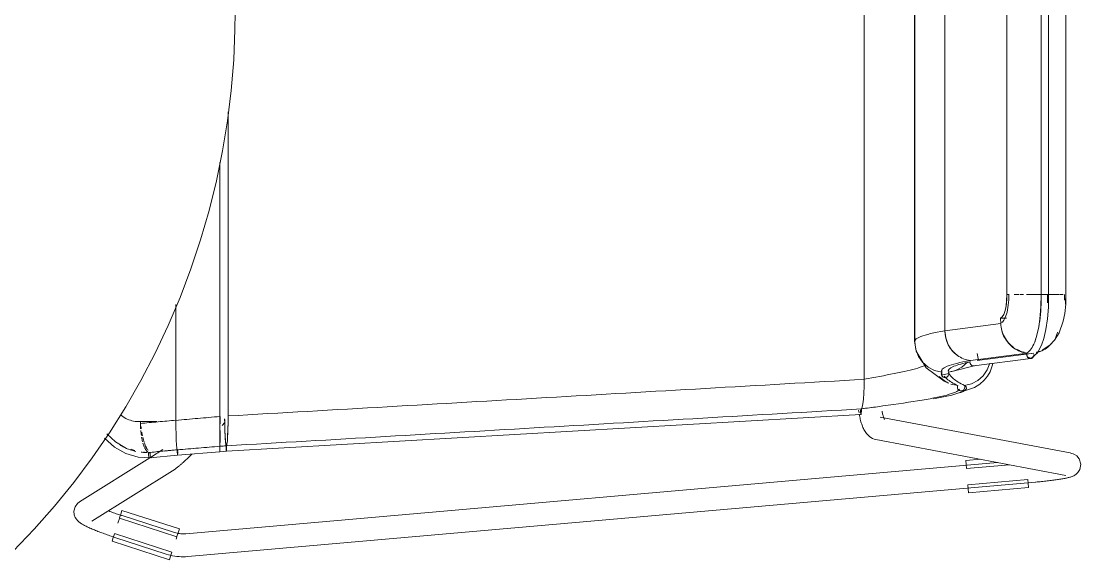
# Model space of a CAD drawing. Header units: millimetres. Extents: x 155927 to 317870, y -36033 to 97293.
# Drawn here: x 216810 to 217365, y 12020 to 12302 of the extents above; entities that cross this region are included whole.
import ezdxf

# ---------------------------------------------------------------- set-up
doc = ezdxf.new("R2010")
doc.units = ezdxf.units.MM
doc.header["$MEASUREMENT"] = 0
doc.layers.add('I-FURN', color=8, linetype='CONTINUOUS', lineweight=9)

msp = doc.modelspace()

# ---------------------------------------------------------------- linework, layer by layer
at = {"layer": 'I-FURN'}
for p, q in [((217251.34, 12114.3), (217251.34, 12497.7)), ((217251.34, 12497.7), (217251.34, 12114.3)), ((217277.69, 12477.85), (217277.69, 12173.05)), ((217277.84, 12133.6), (217277.84, 12478.39)), ((217277.84, 12478.39), (217277.84, 12133.6)), ((217293.44, 12139.64), (217293.44, 12472.35)), ((217293.44, 12472.35), (217293.44, 12139.64)), ((217325.91, 12453.42), (217325.91, 12158.57)), ((217325.97, 12158.57), (217325.97, 12453.42)), ((217343.81, 12453.42), (217343.81, 12158.57)), ((217347.77, 12158.57), (217347.77, 12453.42)), ((217356.81, 12158.57), (217356.81, 12453.42)), ((216922.21, 12297.36), (216922.3, 12306)), ((216921.55, 12281.37), (216922.21, 12297.36)), ((216920.24, 12265.43), (216921.55, 12281.37)), ((216918.3, 12249.55), (216920.24, 12265.43)), ((216918.61, 12095.04), (216918.61, 12254.14)), ((216918.61, 12254.14), (216918.61, 12095.04)), ((216915.73, 12233.76), (216918.3, 12249.55)), ((216912.52, 12218.08), (216915.73, 12233.76)), ((216914.29, 12094.78), (216914.29, 12227.78)), ((216914.29, 12227.78), (216914.29, 12094.78)), ((216908.7, 12202.55), (216912.52, 12218.08)), ((216904.25, 12187.18), (216908.7, 12202.55)), ((216899.19, 12172), (216904.25, 12187.18)), ((216893.53, 12157.04), (216899.19, 12172)), ((217277.69, 12173.05), (217277.69, 12134.14)), ((216887.28, 12142.31), (216893.53, 12157.04)), ((216891.32, 12153.32), (216891.32, 12092.84)), ((216891.32, 12092.84), (216891.32, 12153.32)), ((217325.8, 12155.53), (217325.48, 12152.68)), ((217325.91, 12158.57), (217325.8, 12155.53)), ((217332.28, 12158.57), (217329.82, 12158.57)), ((217334.65, 12158.57), (217332.8, 12158.57)), ((217339.83, 12158.57), (217336.27, 12158.57)), ((217340.03, 12158.57), (217343.84, 12158.57)), ((217343.84, 12158.57), (217340.03, 12158.57)), ((217343.73, 12152.34), (217343.81, 12158.57)), ((217347.77, 12158.57), (217343.82, 12158.57)), ((217343.82, 12158.57), (217343.92, 12158.57)), ((217343.92, 12158.57), (217344.14, 12158.57)), ((217344.14, 12158.57), (217344.47, 12158.57)), ((217344.47, 12158.57), (217344.89, 12158.57)), ((217344.89, 12158.57), (217345.37, 12158.57)), ((217345.37, 12158.57), (217345.87, 12158.57)), ((217345.87, 12158.57), (217346.36, 12158.57)), ((217346.36, 12158.57), (217346.81, 12158.57)), ((217346.81, 12158.57), (217347.2, 12158.57)), ((217347.2, 12158.57), (217347.51, 12158.57)), ((217347.51, 12158.57), (217347.7, 12158.57)), ((217347.53, 12158.57), (217350.55, 12158.57)), ((217350.54, 12158.57), (217347.53, 12158.57)), ((217347.77, 12158.57), (217347.68, 12152.03)), ((217347.7, 12158.57), (217347.77, 12158.57)), ((217353.29, 12158.57), (217350.71, 12158.57)), ((217355.32, 12158.57), (217353.57, 12158.57)), ((217356.7, 12153.54), (217356.19, 12148.72)), ((217356.79, 12158.57), (217356.51, 12158.57)), ((217356.64, 12158.57), (217356.81, 12158.57)), ((217356.81, 12158.57), (217356.7, 12153.54)), ((217324.3, 12148.21), (217323.51, 12146.85)), ((217324.97, 12150.19), (217324.3, 12148.21)), ((217325.48, 12152.68), (217324.97, 12150.19)), ((217343.2, 12145.78), (217343.73, 12152.34)), ((217347.68, 12152.03), (217347.19, 12145.91)), ((217356.19, 12148.72), (217355.4, 12144.68)), ((216880.44, 12127.85), (216887.28, 12142.31)), ((217322.72, 12143.5), (217293.44, 12139.64)), ((217323.51, 12146.85), (217322.65, 12146.22)), ((217322.65, 12146.22), (217325.66, 12146.22)), ((217322.65, 12146.22), (217322.72, 12143.5)), ((217342.61, 12141.77), (217343.2, 12145.78)), ((217347.19, 12145.91), (217346.35, 12140.29)), ((217355.4, 12144.68), (217353.27, 12138.63)), ((217293.44, 12139.64), (217293.92, 12135.87)), ((217340.54, 12133.9), (217341.64, 12137.34)), ((217341.64, 12137.34), (217342.61, 12141.77)), ((217346.35, 12140.29), (217345.25, 12135.6)), ((217353.27, 12138.63), (217350.88, 12134.75)), ((217277.69, 12134.14), (217278.49, 12129.1)), ((217278.32, 12129.81), (217277.84, 12133.6)), ((217277.84, 12133.6), (217278.32, 12129.81)), ((217293.92, 12135.87), (217295.23, 12132.32)), ((217295.23, 12132.32), (217297.31, 12129.21)), ((217344.08, 12132.14), (217341.9, 12128.02)), ((217345.25, 12135.6), (217344.08, 12132.14)), ((217348.59, 12132.28), (217344.69, 12129.6)), ((217350.88, 12134.75), (217348.59, 12132.28)), ((216873.03, 12113.67), (216880.44, 12127.85)), ((217279.69, 12126.25), (217278.32, 12129.81)), ((217278.32, 12129.81), (217279.68, 12126.24)), ((217278.49, 12129.1), (217279.86, 12125.93)), ((217278.56, 12128.95), (217283.67, 12120.3)), ((217279.68, 12126.24), (217281.85, 12123.11)), ((217281.86, 12123.11), (217279.69, 12126.25)), ((217297.31, 12129.21), (217300.05, 12126.72)), ((217336.52, 12127.94), (217306.82, 12124.09)), ((217310.37, 12124.11), (217340.06, 12127.96)), ((217311.15, 12124.24), (217310.46, 12127.73)), ((217338.87, 12127.8), (217334.09, 12127.19)), ((217341.9, 12128.02), (217339, 12125.47)), ((217344.69, 12129.6), (217344.49, 12129.5)), ((217281.85, 12123.11), (217284.72, 12120.6)), ((217284.73, 12120.6), (217281.86, 12123.11)), ((217283.67, 12120.3), (217293.21, 12113.32)), ((217284.72, 12120.6), (217288.12, 12118.84)), ((217288.12, 12118.85), (217284.73, 12120.6)), ((217308.8, 12121.28), (217297.19, 12118.31)), ((217299.05, 12118.84), (217302.45, 12120.6)), ((217302.45, 12120.6), (217305.32, 12123.11)), ((217306.66, 12123.62), (217306.63, 12123.12)), ((217306.63, 12123.12), (217306.7, 12122.63)), ((217306.7, 12122.63), (217306.9, 12122.18)), ((217306.9, 12122.18), (217307.2, 12121.8)), ((217307.2, 12121.8), (217307.58, 12121.5)), ((217307.58, 12121.5), (217308.02, 12121.32)), ((217308.02, 12121.32), (217308.49, 12121.25)), ((217308.49, 12121.25), (217308.96, 12121.31)), ((217308.72, 12121.26), (217338.5, 12125.12)), ((217308.96, 12121.31), (217309.4, 12121.5)), ((217315.66, 12119.2), (217317.06, 12122.72)), ((217317.06, 12122.72), (217317.07, 12122.75)), ((217317.1, 12118.13), (217318.4, 12121.73)), ((217318.4, 12121.73), (217318.53, 12122.75)), ((217288.12, 12118.84), (217291.83, 12117.95)), ((217293.29, 12113.38), (217290.45, 12115.77)), ((217290.45, 12115.77), (217293.29, 12113.37)), ((217291.67, 12117.48), (217291.63, 12116.98)), ((217291.63, 12116.98), (217291.72, 12116.49)), ((217291.64, 12116.99), (217291.67, 12117.48)), ((217291.72, 12116.5), (217291.64, 12116.99)), ((217291.67, 12117.48), (217291.84, 12117.95)), ((217291.83, 12117.95), (217291.67, 12117.48)), ((217291.92, 12116.05), (217291.72, 12116.5)), ((217291.72, 12116.49), (217291.92, 12116.04)), ((217291.73, 12116.44), (217295.62, 12117.27)), ((217291.82, 12119.02), (217291.87, 12116.14)), ((217292.23, 12115.66), (217291.92, 12116.05)), ((217291.92, 12116.04), (217292.23, 12115.66)), ((217292.64, 12115.37), (217292.23, 12115.66)), ((217292.23, 12115.66), (217292.64, 12115.36)), ((217293.1, 12115.18), (217292.64, 12115.37)), ((217292.64, 12115.36), (217293.1, 12115.18)), ((217293.59, 12115.11), (217293.1, 12115.18)), ((217293.1, 12115.18), (217293.59, 12115.11)), ((217294.08, 12115.18), (217293.59, 12115.11)), ((217293.59, 12115.11), (217294.08, 12115.18)), ((217294.54, 12115.37), (217294.08, 12115.18)), ((217294.08, 12115.18), (217294.54, 12115.36)), ((217294.94, 12115.66), (217294.54, 12115.37)), ((217294.54, 12115.36), (217294.94, 12115.66)), ((217295.25, 12116.05), (217294.94, 12115.66)), ((217294.94, 12115.66), (217295.26, 12116.04)), ((217295.46, 12116.5), (217295.25, 12116.05)), ((217295.26, 12116.04), (217295.46, 12116.49)), ((217297.19, 12118.31), (217295.32, 12117.98)), ((217295.34, 12117.95), (217299.05, 12118.84)), ((217295.63, 12117.99), (217295.34, 12117.95)), ((217295.34, 12117.95), (217295.5, 12117.48)), ((217295.5, 12117.48), (217295.34, 12117.95)), ((217295.54, 12116.99), (217295.46, 12116.5)), ((217295.46, 12116.49), (217295.54, 12116.98)), ((217295.5, 12117.48), (217295.54, 12116.99)), ((217295.54, 12116.98), (217295.5, 12117.48)), ((217310.66, 12113.64), (217313.49, 12116.12)), ((217313.49, 12116.12), (217315.66, 12119.2)), ((217313.98, 12113.69), (217315.76, 12115.85)), ((217315.76, 12115.85), (217317.1, 12118.13)), ((216865.06, 12099.8), (216873.03, 12113.67)), ((217251.13, 12106.99), (217251.28, 12110.53)), ((217251.28, 12110.46), (217251.13, 12106.99)), ((217251.28, 12110.53), (217251.34, 12114.3)), ((217251.34, 12114.22), (217251.28, 12110.53)), ((217293.21, 12113.32), (217294.96, 12112.43)), ((217294.96, 12112.43), (217293.29, 12113.38)), ((217293.29, 12113.37), (217295.58, 12112.13)), ((217300.22, 12110.94), (217296.61, 12111.73)), ((217296.61, 12111.73), (217300.22, 12110.94)), ((217297.2, 12105.89), (217308.91, 12109.88)), ((217300.04, 12109.97), (217300.07, 12110.47)), ((217300.07, 12110.47), (217300.04, 12109.97)), ((217300.13, 12109.48), (217300.04, 12109.97)), ((217300.04, 12109.97), (217300.13, 12109.48)), ((217300.07, 12110.47), (217300.22, 12110.94)), ((217300.22, 12110.94), (217300.07, 12110.47)), ((217300.34, 12109.03), (217300.13, 12109.48)), ((217300.13, 12109.48), (217300.34, 12109.03)), ((217300.66, 12108.65), (217300.34, 12109.03)), ((217300.34, 12109.03), (217300.66, 12108.65)), ((217303.65, 12109.08), (217303.34, 12108.69)), ((217303.34, 12108.69), (217303.65, 12109.07)), ((217303.84, 12109.53), (217303.65, 12109.08)), ((217303.65, 12109.07), (217303.84, 12109.53)), ((217303.71, 12110.99), (217307.34, 12111.9)), ((217303.71, 12110.99), (217303.87, 12110.52)), ((217303.88, 12110.52), (217303.71, 12110.99)), ((217303.92, 12110.03), (217303.84, 12109.53)), ((217303.84, 12109.53), (217303.92, 12110.02)), ((217303.87, 12110.52), (217303.92, 12110.03)), ((217303.92, 12110.02), (217303.88, 12110.52)), ((217307.34, 12111.9), (217310.66, 12113.64)), ((217308.91, 12109.88), (217311.74, 12111.69)), ((217311.74, 12111.69), (217313.98, 12113.69)), ((217250.58, 12101.4), (217250.89, 12103.89)), ((217250.89, 12103.86), (217250.58, 12101.39)), ((217250.89, 12103.89), (217251.13, 12106.99)), ((217251.13, 12106.94), (217250.89, 12103.89)), ((217287.54, 12103.99), (217297.2, 12105.89)), ((217301.06, 12108.36), (217300.66, 12108.65)), ((217300.66, 12108.65), (217301.06, 12108.36)), ((217301.52, 12108.18), (217301.06, 12108.36)), ((217301.06, 12108.36), (217301.52, 12108.18)), ((217302.01, 12108.12), (217301.52, 12108.18)), ((217301.52, 12108.18), (217302.01, 12108.12)), ((217302.49, 12108.19), (217302.01, 12108.12)), ((217302.01, 12108.12), (217302.49, 12108.19)), ((217302.94, 12108.39), (217302.49, 12108.19)), ((217302.49, 12108.19), (217302.95, 12108.39)), ((217303.34, 12108.69), (217302.94, 12108.39)), ((217302.95, 12108.39), (217303.34, 12108.69)), ((216856.54, 12086.25), (216865.06, 12099.8)), ((217248.49, 12097.4), (217248.39, 12098.13)), ((217249.41, 12098.24), (217249.41, 12097.74)), ((217249.41, 12097.74), (217249.41, 12098.24)), ((217250.21, 12099.65), (217249.81, 12098.74)), ((217249.81, 12098.75), (217250.21, 12099.65)), ((217249.83, 12098.28), (217249.81, 12098.75)), ((217249.81, 12098.74), (217249.83, 12098.27)), ((217249.83, 12097.78), (217249.83, 12098.28)), ((217249.83, 12098.27), (217249.83, 12097.78)), ((217250.21, 12099.65), (217250.58, 12101.4)), ((217250.58, 12101.39), (217250.21, 12099.65)), ((216891.32, 12092.84), (216891.35, 12089.08)), ((216891.35, 12089.07), (216891.32, 12092.72)), ((216914.29, 12090.99), (216914.29, 12094.78)), ((216914.29, 12094.78), (216914.29, 12090.99)), ((216914.42, 12094.77), (216914.42, 12090.99)), ((216914.42, 12090.99), (216914.42, 12094.77)), ((216916.82, 12093.51), (216916.85, 12091.25)), ((216917.71, 12076.59), (217249.62, 12095.88)), ((216918.58, 12091.26), (216918.61, 12095.04)), ((217248.6, 12096.69), (217248.49, 12097.4)), ((217248.84, 12095.29), (217248.72, 12095.98)), ((217248.98, 12094.61), (217248.84, 12095.29)), ((217249.12, 12093.94), (217248.98, 12094.61)), ((217249.27, 12093.29), (217249.12, 12093.94)), ((217249.43, 12092.64), (217249.27, 12093.29)), ((217249.41, 12097.74), (217249.42, 12097.25)), ((217249.42, 12097.24), (217249.41, 12097.74)), ((217249.42, 12097.25), (217249.44, 12096.8)), ((217249.44, 12096.79), (217249.42, 12097.24)), ((217249.61, 12092.01), (217249.43, 12092.64)), ((217249.44, 12096.8), (217249.48, 12096.42)), ((217249.48, 12096.41), (217249.44, 12096.79)), ((217249.48, 12096.42), (217249.52, 12096.13)), ((217249.52, 12096.12), (217249.48, 12096.41)), ((217249.52, 12096.13), (217249.57, 12095.94)), ((217249.57, 12095.94), (217249.52, 12096.12)), ((217249.57, 12095.94), (217249.62, 12095.88)), ((217249.62, 12095.88), (217249.57, 12095.94)), ((217249.62, 12095.88), (217249.68, 12095.95)), ((217249.68, 12095.95), (217249.62, 12095.88)), ((217249.68, 12095.95), (217249.73, 12096.15)), ((217249.73, 12096.14), (217249.68, 12095.95)), ((217249.73, 12096.15), (217249.77, 12096.44)), ((217249.77, 12096.44), (217249.73, 12096.14)), ((217249.77, 12096.44), (217249.8, 12096.83)), ((217249.8, 12096.83), (217249.77, 12096.44)), ((217249.8, 12096.83), (217249.83, 12097.29)), ((217249.83, 12097.28), (217249.8, 12096.83)), ((217249.83, 12097.29), (217249.83, 12097.78)), ((217249.83, 12097.78), (217249.83, 12097.28)), ((217359, 12075.66), (217259.7, 12094.48)), ((217260.73, 12097.03), (217260.63, 12097.52)), ((217260.83, 12096.56), (217260.73, 12097.03)), ((217260.93, 12096.11), (217260.83, 12096.56)), ((217261.04, 12095.69), (217260.93, 12096.11)), ((217261.15, 12095.3), (217261.04, 12095.69)), ((217261.26, 12094.93), (217261.15, 12095.3)), ((217261.36, 12094.59), (217261.26, 12094.93)), ((217261.47, 12094.29), (217261.36, 12094.59)), ((217261.57, 12094.02), (217261.47, 12094.29)), ((217261.67, 12093.79), (217261.57, 12094.02)), ((217261.75, 12093.6), (217261.67, 12093.79)), ((217261.83, 12093.44), (217261.75, 12093.6)), ((217261.88, 12093.36), (217261.83, 12093.44)), ((217261.92, 12093.28), (217261.88, 12093.36)), ((217261.93, 12093.26), (217261.92, 12093.28)), ((216871.53, 12092.13), (216881.28, 12092.13)), ((216872.77, 12091.14), (216872.77, 12092.19)), ((216891.42, 12085.54), (216891.35, 12088.98)), ((216891.35, 12088.98), (216891.42, 12085.54)), ((216914.3, 12087.43), (216914.29, 12090.99)), ((216914.29, 12090.99), (216914.3, 12087.42)), ((216914.31, 12084.3), (216914.3, 12087.42)), ((216914.3, 12087.42), (216914.31, 12084.29)), ((216914.41, 12087.43), (216914.4, 12084.31)), ((216914.4, 12084.31), (216914.41, 12087.43)), ((216915.44, 12090.08), (216916.97, 12091.56)), ((216916.85, 12091.25), (216916.93, 12087.7)), ((216916.93, 12087.7), (216917.05, 12084.58)), ((216918.38, 12084.57), (216918.5, 12087.7)), ((216918.5, 12087.7), (216918.58, 12091.26)), ((217249.79, 12091.4), (217249.61, 12092.01)), ((217249.98, 12090.79), (217249.79, 12091.4)), ((217250.19, 12090.2), (217249.98, 12090.79)), ((217250.41, 12089.62), (217250.19, 12090.2)), ((217250.64, 12089.05), (217250.41, 12089.62)), ((217250.9, 12088.49), (217250.64, 12089.05)), ((217251.17, 12087.93), (217250.9, 12088.49)), ((217251.46, 12087.4), (217251.17, 12087.93)), ((217251.78, 12086.86), (217251.46, 12087.4)), ((217252.14, 12086.32), (217251.78, 12086.86)), ((216847.48, 12073.06), (216856.54, 12086.25)), ((216859.12, 12078.74), (216853.97, 12083.48)), ((216859.7, 12081.42), (216855.19, 12085.73)), ((216865.53, 12078.06), (216859.7, 12081.42)), ((216891.42, 12085.54), (216891.54, 12082.44)), ((216891.54, 12082.44), (216891.43, 12085.48)), ((216891.54, 12082.44), (216891.69, 12079.97)), ((216891.69, 12079.96), (216891.54, 12082.4)), ((216914.32, 12081.79), (216914.31, 12084.29)), ((216914.31, 12084.29), (216914.32, 12081.79)), ((216914.33, 12080.04), (216914.32, 12081.79)), ((216914.32, 12081.79), (216914.33, 12080.04)), ((216914.39, 12081.81), (216914.38, 12080.06)), ((216914.38, 12080.06), (216914.39, 12081.81)), ((216914.4, 12084.31), (216914.39, 12081.81)), ((216914.39, 12081.81), (216914.4, 12084.31)), ((216917.05, 12084.58), (216917.21, 12082.09)), ((216917.21, 12082.09), (216917.4, 12080.33)), ((216918.02, 12080.31), (216918.22, 12082.06)), ((216918.22, 12082.06), (216918.38, 12084.57)), ((217252.54, 12085.79), (217252.14, 12086.32)), ((217252.99, 12085.26), (217252.54, 12085.79)), ((217253.51, 12084.74), (217252.99, 12085.26)), ((217254.11, 12084.23), (217253.51, 12084.74)), ((217254.8, 12083.75), (217254.11, 12084.23)), ((217255.59, 12083.31), (217254.8, 12083.75)), ((217256.48, 12082.95), (217255.59, 12083.31)), ((217257.47, 12082.69), (217256.48, 12082.95)), ((217257.47, 12082.69), (217356.76, 12063.87)), ((216865.13, 12075.35), (216859.12, 12078.74)), ((216884.52, 12077.41), (216878.04, 12073.35)), ((216891.69, 12079.97), (216891.87, 12078.23)), ((216891.87, 12078.23), (216891.69, 12079.95)), ((216892.06, 12077.34), (216891.87, 12078.23)), ((216891.87, 12078.23), (216892.06, 12077.34)), ((216892.06, 12077.34), (216892.05, 12076.87)), ((216892.05, 12076.87), (216892.06, 12077.34)), ((216892.05, 12076.87), (216892.05, 12076.37)), ((216892.05, 12076.37), (216892.05, 12076.87)), ((216892.05, 12076.37), (216892.06, 12075.88)), ((216892.06, 12075.88), (216892.05, 12076.37)), ((216892.06, 12075.88), (216892.07, 12075.43)), ((216892.07, 12075.43), (216892.06, 12075.88)), ((216892.15, 12074.49), (216914.36, 12076.32)), ((216892.25, 12075.87), (216892.24, 12075.42)), ((216892.24, 12075.41), (216892.25, 12075.86)), ((216892.26, 12076.85), (216892.25, 12077.33)), ((216892.25, 12077.33), (216892.26, 12076.86)), ((216892.25, 12075.86), (216892.26, 12076.36)), ((216892.26, 12076.36), (216892.25, 12075.87)), ((216914.35, 12079.16), (216914.33, 12080.04)), ((216914.33, 12080.04), (216914.35, 12079.15)), ((216914.35, 12078.69), (216914.35, 12079.16)), ((216914.35, 12079.15), (216914.35, 12078.68)), ((216914.35, 12078.19), (216914.35, 12078.69)), ((216914.35, 12078.68), (216914.35, 12078.19)), ((216914.35, 12077.7), (216914.35, 12078.19)), ((216914.35, 12078.19), (216914.35, 12077.7)), ((216914.35, 12077.25), (216914.35, 12077.7)), ((216914.35, 12077.7), (216914.35, 12077.24)), ((216914.35, 12076.87), (216914.35, 12077.25)), ((216914.35, 12077.24), (216914.35, 12076.86)), ((216914.35, 12076.57), (216914.35, 12076.87)), ((216914.35, 12076.86), (216914.35, 12076.57)), ((216914.36, 12076.32), (216914.35, 12076.39)), ((216914.35, 12076.38), (216914.36, 12076.32)), ((216914.36, 12079.16), (216914.36, 12078.69)), ((216914.36, 12078.69), (216914.36, 12079.16)), ((216914.36, 12078.69), (216914.36, 12078.2)), ((216914.36, 12078.19), (216914.36, 12078.69)), ((216914.36, 12078.2), (216914.36, 12077.71)), ((216914.36, 12077.7), (216914.36, 12078.19)), ((216914.36, 12077.71), (216914.36, 12077.25)), ((216914.36, 12077.25), (216914.36, 12077.7)), ((216914.36, 12077.25), (216914.36, 12076.87)), ((216914.36, 12076.87), (216914.36, 12077.25)), ((216917.71, 12076.59), (216914.36, 12076.32)), ((216914.36, 12076.39), (216914.36, 12076.32)), ((216914.36, 12076.32), (216914.36, 12076.38)), ((216917.4, 12080.33), (216917.61, 12079.43)), ((216917.61, 12078.96), (216917.6, 12078.47)), ((216917.6, 12078.47), (216917.61, 12077.98)), ((216917.61, 12079.43), (216917.61, 12078.96)), ((216917.61, 12077.98), (216917.62, 12077.53)), ((216917.62, 12077.53), (216917.64, 12077.14)), ((216917.64, 12077.14), (216917.66, 12076.85)), ((216917.66, 12076.85), (216917.69, 12076.66)), ((216917.69, 12076.66), (216917.71, 12076.59)), ((216917.71, 12076.59), (216917.74, 12076.66)), ((216917.74, 12076.66), (216917.77, 12076.84)), ((216917.77, 12076.84), (216917.79, 12077.14)), ((216917.79, 12077.14), (216917.81, 12077.52)), ((216917.81, 12079.43), (216918.02, 12080.31)), ((216917.82, 12078.96), (216917.81, 12079.43)), ((216917.81, 12077.52), (216917.82, 12077.97)), ((216917.82, 12078.46), (216917.82, 12078.96)), ((216917.82, 12077.97), (216917.82, 12078.46)), ((216837.91, 12060.25), (216847.48, 12073.06)), ((216877.7, 12073.14), (216840.93, 12050.1)), ((216871.65, 12073.47), (216865.13, 12075.35)), ((216878.56, 12073.19), (216871.65, 12073.47)), ((216877.66, 12073.07), (216892.15, 12074.49)), ((216892.07, 12075.43), (216892.08, 12075.04)), ((216892.08, 12075.05), (216892.07, 12075.43)), ((216892.1, 12074.75), (216892.08, 12075.05)), ((216892.08, 12075.04), (216892.1, 12074.75)), ((216892.1, 12074.75), (216892.13, 12074.56)), ((216892.15, 12074.49), (216892.13, 12074.56)), ((216892.13, 12074.56), (216892.15, 12074.49)), ((216892.18, 12074.56), (216892.15, 12074.49)), ((216892.15, 12074.49), (216892.18, 12074.55)), ((216892.18, 12074.55), (216892.2, 12074.74)), ((216892.2, 12074.74), (216892.18, 12074.56)), ((216892.23, 12075.04), (216892.2, 12074.74)), ((216892.2, 12074.74), (216892.23, 12075.03)), ((216892.24, 12075.42), (216892.23, 12075.04)), ((216892.23, 12075.03), (216892.24, 12075.41)), ((216894.34, 12070.06), (216894.67, 12070.36)), ((216894.67, 12070.36), (216895.03, 12070.68)), ((216895.03, 12070.68), (216895.39, 12071.01)), ((216895.39, 12071.01), (216895.77, 12071.35)), ((216895.77, 12071.35), (216896.16, 12071.71)), ((216896.16, 12071.71), (216896.56, 12072.07)), ((217321.04, 12070.69), (216896.54, 12033.4)), ((216896.56, 12072.07), (216896.97, 12072.45)), ((216896.97, 12072.45), (216897.4, 12072.85)), ((216897.4, 12072.85), (216897.83, 12073.25)), ((216897.83, 12073.25), (216898.28, 12073.66)), ((216898.28, 12073.66), (216898.73, 12074.09)), ((216898.73, 12074.09), (216899.19, 12074.52)), ((216899.19, 12074.52), (216899.66, 12074.96)), ((217312.3, 12072.42), (217304.41, 12071.73)), ((217304.59, 12069.69), (217304.41, 12071.73)), ((217359.41, 12075.58), (217359, 12075.66)), ((217359.93, 12075.44), (217359.41, 12075.58)), ((217360.55, 12075.23), (217359.93, 12075.44)), ((217361.35, 12074.85), (217360.55, 12075.23)), ((217362.43, 12074.1), (217361.35, 12074.85)), ((217363.75, 12072.53), (217362.43, 12074.1)), ((217363.75, 12072.53), (217364.59, 12069.78)), ((216847.3, 12039.93), (216890.89, 12067.24)), ((216890.89, 12067.24), (216891.21, 12067.45)), ((216891.21, 12067.45), (216891.47, 12067.64)), ((216891.47, 12067.64), (216891.7, 12067.81)), ((216891.7, 12067.81), (216891.92, 12067.98)), ((216891.92, 12067.98), (216892.14, 12068.16)), ((216892.14, 12068.16), (216892.37, 12068.35)), ((216892.37, 12068.35), (216892.61, 12068.56)), ((216892.61, 12068.56), (216892.87, 12068.77)), ((216892.87, 12068.77), (216893.13, 12069)), ((216893.13, 12069), (216893.41, 12069.24)), ((216893.41, 12069.24), (216893.71, 12069.5)), ((216893.71, 12069.5), (216894.02, 12069.77)), ((216894.02, 12069.77), (216894.34, 12070.06)), ((217304.77, 12067.62), (217304.59, 12069.69)), ((217304.78, 12067.5), (217327.38, 12069.48)), ((217363.06, 12065.36), (217362.15, 12064.51)), ((217364.1, 12067.02), (217363.06, 12065.36)), ((217364.59, 12069.78), (217364.1, 12067.02)), ((216827.83, 12047.82), (216837.91, 12060.25)), ((216897.59, 12021.45), (217340.91, 12060.39)), ((217336.93, 12061.81), (217305.52, 12059.05)), ((217336.94, 12061.69), (217337.13, 12059.62)), ((217337.13, 12059.62), (217337.3, 12057.58)), ((217341.07, 12060.41), (217340.91, 12060.39)), ((217341.82, 12060.48), (217341.07, 12060.41)), ((217342.57, 12060.55), (217341.82, 12060.48)), ((217343.32, 12060.62), (217342.57, 12060.55)), ((217344.06, 12060.69), (217343.32, 12060.62)), ((217344.8, 12060.77), (217344.06, 12060.69)), ((217345.54, 12060.85), (217344.8, 12060.77)), ((217346.26, 12060.93), (217345.54, 12060.85)), ((217346.98, 12061.01), (217346.26, 12060.93)), ((217347.69, 12061.09), (217346.98, 12061.01)), ((217348.39, 12061.17), (217347.69, 12061.09)), ((217349.08, 12061.26), (217348.39, 12061.17)), ((217349.75, 12061.35), (217349.08, 12061.26)), ((217350.42, 12061.43), (217349.75, 12061.35)), ((217351.06, 12061.52), (217350.42, 12061.43)), ((217351.7, 12061.61), (217351.06, 12061.52)), ((217352.32, 12061.7), (217351.7, 12061.61)), ((217352.92, 12061.8), (217352.32, 12061.7)), ((217353.51, 12061.89), (217352.92, 12061.8)), ((217354.08, 12061.98), (217353.51, 12061.89)), ((217354.63, 12062.07), (217354.08, 12061.98)), ((217355.16, 12062.17), (217354.63, 12062.07)), ((217355.67, 12062.26), (217355.16, 12062.17)), ((217356.17, 12062.36), (217355.67, 12062.26)), ((217356.65, 12062.45), (217356.17, 12062.36)), ((217357.11, 12062.55), (217356.65, 12062.45)), ((217357.55, 12062.65), (217357.11, 12062.55)), ((217357.98, 12062.75), (217357.55, 12062.65)), ((217358.39, 12062.85), (217357.98, 12062.75)), ((217358.79, 12062.96), (217358.39, 12062.85)), ((217359.19, 12063.07), (217358.79, 12062.96)), ((217359.58, 12063.2), (217359.19, 12063.07)), ((217359.99, 12063.34), (217359.58, 12063.2)), ((217360.42, 12063.51), (217359.99, 12063.34)), ((217360.89, 12063.72), (217360.42, 12063.51)), ((217361.45, 12064.03), (217360.89, 12063.72)), ((217362.15, 12064.51), (217361.45, 12064.03)), ((217305.71, 12056.86), (217305.53, 12058.93)), ((217305.89, 12054.82), (217305.71, 12056.86)), ((217337.3, 12057.58), (217305.89, 12054.82)), ((216839.81, 12049.21), (216838.59, 12047.48)), ((216839.81, 12049.21), (216840.93, 12050.1)), ((216817.26, 12035.81), (216827.83, 12047.82)), ((216838.59, 12047.48), (216838, 12045.25)), ((216838, 12045.25), (216838.17, 12043.28)), ((216838.17, 12043.28), (216838.69, 12041.89)), ((216856.19, 12045.3), (216856.81, 12045.06)), ((216856.81, 12045.06), (216857.45, 12044.83)), ((216857.45, 12044.83), (216858.09, 12044.59)), ((216858.09, 12044.59), (216858.75, 12044.36)), ((216858.75, 12044.36), (216859.42, 12044.12)), ((216859.42, 12044.12), (216860.09, 12043.89)), ((216860.09, 12043.89), (216860.77, 12043.65)), ((216860.77, 12043.65), (216861.45, 12043.42)), ((216861.45, 12043.42), (216862.14, 12043.19)), ((216861.85, 12041.65), (216862.49, 12043.62)), ((216862.14, 12043.19), (216862.84, 12042.96)), ((216862.49, 12043.62), (216863.12, 12045.58)), ((216862.84, 12042.96), (216863.16, 12042.86)), ((216893.12, 12035.89), (216863.12, 12045.58)), ((216889.98, 12034.14), (216863.16, 12042.86)), ((216838.69, 12041.89), (216839.26, 12040.98)), ((216839.26, 12040.98), (216839.78, 12040.35)), ((216839.78, 12040.35), (216840.24, 12039.89)), ((216840.24, 12039.89), (216840.67, 12039.52)), ((216840.67, 12039.52), (216841.07, 12039.21)), ((216841.07, 12039.21), (216841.46, 12038.93)), ((216841.46, 12038.93), (216841.85, 12038.67)), ((216841.85, 12038.67), (216842.24, 12038.43)), ((216842.24, 12038.43), (216842.64, 12038.2)), ((216842.64, 12038.2), (216843.05, 12037.97)), ((216843.05, 12037.97), (216843.48, 12037.74)), ((216843.48, 12037.74), (216843.92, 12037.51)), ((216843.92, 12037.51), (216844.37, 12037.28)), ((216844.37, 12037.28), (216844.85, 12037.05)), ((216844.85, 12037.05), (216845.34, 12036.81)), ((216861.77, 12041.41), (216860.98, 12038.96)), ((216861.81, 12041.53), (216891.82, 12031.84)), ((216806.22, 12024.23), (216817.26, 12035.81)), ((216845.34, 12036.81), (216845.85, 12036.58)), ((216845.85, 12036.58), (216846.38, 12036.34)), ((216846.38, 12036.34), (216846.92, 12036.1)), ((216846.92, 12036.1), (216847.48, 12035.86)), ((216847.48, 12035.86), (216848.06, 12035.61)), ((216848.06, 12035.61), (216848.66, 12035.37)), ((216848.66, 12035.37), (216849.27, 12035.12)), ((216849.27, 12035.12), (216849.89, 12034.87)), ((216849.89, 12034.87), (216850.53, 12034.62)), ((216850.53, 12034.62), (216851.19, 12034.36)), ((216851.19, 12034.36), (216851.85, 12034.11)), ((216851.85, 12034.11), (216852.53, 12033.85)), ((216852.53, 12033.85), (216853.22, 12033.6)), ((216853.22, 12033.6), (216853.92, 12033.34)), ((216853.92, 12033.34), (216854.62, 12033.09)), ((216854.62, 12033.09), (216855.34, 12032.84)), ((216855.34, 12032.84), (216856.06, 12032.58)), ((216856.06, 12032.58), (216856.79, 12032.33)), ((216856.79, 12032.33), (216857.52, 12032.08)), ((216857.52, 12032.08), (216858.26, 12031.84)), ((216857.9, 12029.42), (216858.53, 12031.37)), ((216858.26, 12031.84), (216859, 12031.59)), ((216858.53, 12031.37), (216859.17, 12033.34)), ((216859, 12031.59), (216859.46, 12031.44)), ((216889.21, 12023.77), (216859.21, 12033.46)), ((216859.46, 12031.44), (216886.27, 12022.73)), ((216890, 12034.14), (216889.98, 12034.14)), ((216890.64, 12033.95), (216890, 12034.14)), ((216891.28, 12033.78), (216890.64, 12033.95)), ((216891.93, 12033.64), (216891.28, 12033.78)), ((216891.79, 12031.75), (216891.41, 12030.58)), ((216892.49, 12033.93), (216891.86, 12031.96)), ((216892.58, 12033.53), (216891.93, 12033.64)), ((216893.12, 12035.89), (216892.49, 12033.93)), ((216893.24, 12033.44), (216892.58, 12033.53)), ((216893.89, 12033.38), (216893.24, 12033.44)), ((216894.56, 12033.34), (216893.89, 12033.38)), ((216895.22, 12033.34), (216894.56, 12033.34)), ((216895.88, 12033.35), (216895.22, 12033.34)), ((216896.54, 12033.4), (216895.88, 12033.35)), ((216887.91, 12019.73), (216857.9, 12029.42)), ((216886.27, 12022.73), (216887.36, 12022.4)), ((216887.36, 12022.4), (216888.47, 12022.11)), ((216888.54, 12021.68), (216887.91, 12019.73)), ((216888.47, 12022.11), (216889.58, 12021.87)), ((216889.17, 12023.66), (216888.54, 12021.68)), ((216889.58, 12021.87), (216890.71, 12021.67)), ((216890.71, 12021.67), (216891.84, 12021.52)), ((216891.84, 12021.52), (216892.98, 12021.41)), ((216892.98, 12021.41), (216894.12, 12021.35)), ((216894.12, 12021.35), (216895.26, 12021.34)), ((216895.26, 12021.34), (216896.4, 12021.36)), ((216896.4, 12021.36), (216897.54, 12021.44)), ((216897.54, 12021.44), (216897.59, 12021.44))]:
    msp.add_line(p, q, dxfattribs=at)
for centre, major_axis, ratio, start_param, end_param in [((217341.06, 12158.57), (15.75, 0), 0.000004, 3.431839, 3.614078), ((217352.53, 12158.57), (0, -12.4), 0.287441, 1.332781, 1.570796), ((217308.51, 12139.77), (0, -15.78), 0.955139, 4.720632, 5.68731), ((217308.51, 12139.77), (0, -15.78), 0.955139, 5.687432, 5.928979), ((217308.51, 12139.77), (0, -15.78), 0.955139, 5.929149, 6.170649), ((217308.49, 12123.21), (0, -1.96), 0.955139, 4.501447, 6.790779)]:
    msp.add_ellipse(centre, major_axis=major_axis, ratio=ratio, start_param=start_param, end_param=end_param, dxfattribs=at)
for points in [[(217327.03, 12158.57), (217326.98, 12154.78), (217326.01, 12147.39), (217323.84, 12144), (217322.73, 12143.75)], [(217325.02, 12150.19), (217325.57, 12152.24), (217325.85, 12154.96), (217325.94, 12157.73)], [(217343.84, 12158.57), (217343.88, 12156.22), (217343.81, 12151.57), (217343.18, 12144.71), (217342.07, 12138.57), (217340.54, 12133.5), (217338.64, 12129.8), (217337.24, 12128.49), (217336.51, 12128.14)], [(217347.24, 12158.57), (217347.26, 12157.14), (217347.26, 12155.72), (217347.22, 12154.31)], [(217356.72, 12158.57), (217356.72, 12156.86), (217356.65, 12155.18), (217356.5, 12153.6)], [(217322.72, 12143.5), (217322.76, 12142.21), (217323.12, 12139.7), (217324.53, 12136.1), (217326.72, 12132.96), (217329.56, 12130.43), (217332.9, 12128.67), (217335.28, 12128.08), (217336.52, 12127.94)], [(217351.33, 12136.18), (217351.76, 12137.07), (217352.16, 12138), (217352.4, 12138.96)], [(217277.69, 12134.14), (217277.69, 12133.96), (217277.74, 12133.78), (217277.84, 12133.6)], [(217335, 12128.4), (217333.62, 12128.71), (217332.25, 12129.21), (217330.99, 12129.91)], [(217336.34, 12127.18), (217336.33, 12127.34), (217336.32, 12127.51), (217336.36, 12127.67)], [(217343.4, 12129.02), (217342.77, 12128.78), (217342.12, 12128.62), (217341.46, 12128.48)], [(217291.84, 12117.95), (217291.29, 12118.98), (217293.25, 12121.02), (217301.32, 12123.07), (217306.82, 12124.09)], [(217251.34, 12114.22), (217195.98, 12111.02), (217140.56, 12107.83), (217085.1, 12104.63)], [(217085.1, 12104.63), (217029.64, 12101.44), (216974.13, 12098.24), (216918.61, 12095.04)], [(217249.81, 12098.74), (217194.58, 12095.53), (217083.98, 12089.09), (216973.22, 12082.65), (216917.81, 12079.43)], [(217249.82, 12098.76), (217252.64, 12099.12), (217255.48, 12099.47), (217258.29, 12099.83)], [(216862.88, 12095.29), (216862.78, 12095.38), (216862.68, 12095.46), (216862.58, 12095.55)], [(216872.77, 12091.14), (216875.8, 12091.4), (216881.94, 12091.94), (216888.19, 12092.53), (216891.32, 12092.84)], [(216902.8, 12093.75), (216898.97, 12093.4), (216895.15, 12093.06), (216891.32, 12092.72)], [(216914.29, 12094.78), (216910.46, 12094.44), (216906.63, 12094.09), (216902.8, 12093.75)], [(216872.77, 12092.19), (216872.27, 12092.14), (216871.76, 12092.12), (216871.25, 12092.13)], [(216872.87, 12088.34), (216872.81, 12089.26), (216872.78, 12090.19), (216872.77, 12091.14)], [(216873.24, 12084.78), (216873.12, 12085.63), (216873, 12086.51), (216872.94, 12087.42)], [(216873.01, 12089.73), (216873.06, 12089.25), (216873.12, 12088.78), (216873.19, 12088.31)], [(216873.87, 12081.55), (216873.68, 12082.29), (216873.53, 12083.1), (216873.37, 12083.93)], [(216873.45, 12086.61), (216873.57, 12085.92), (216873.7, 12085.27), (216873.84, 12084.61)], [(216873.99, 12083.95), (216874.2, 12083.03), (216874.43, 12082.08), (216874.68, 12081.24)], [(216867.71, 12077.57), (216868.42, 12077.31), (216869.14, 12077.12), (216869.88, 12077)], [(216875.57, 12075.94), (216874.75, 12075.94), (216873.92, 12075.99), (216873.1, 12076.07)], [(216874.74, 12078.9), (216874.49, 12079.49), (216874.26, 12080.15), (216874.05, 12080.88)], [(216874.33, 12076.05), (216874.97, 12075.99), (216875.63, 12075.98), (216876.28, 12075.99)], [(216874.83, 12080.91), (216875.1, 12080.1), (216875.38, 12079.29), (216875.68, 12078.73)], [(216877.11, 12075.9), (216876.71, 12076.05), (216875.96, 12076.61), (216875.26, 12077.76), (216874.94, 12078.45)], [(216875.8, 12078.49), (216876.11, 12077.85), (216876.43, 12077.45), (216876.75, 12077.12)], [(216877.11, 12075.9), (216879.55, 12076.14), (216884.5, 12076.62), (216889.54, 12077.1), (216892.06, 12077.34)], [(216885.16, 12076.62), (216887.51, 12076.86), (216889.87, 12077.09), (216892.25, 12077.33)], [(216914.35, 12079.15), (216910.63, 12078.85), (216903.19, 12078.25), (216895.77, 12077.64), (216892.06, 12077.34)], [(216903.2, 12078.24), (216899.54, 12077.93), (216895.89, 12077.63), (216892.25, 12077.33)], [(216908.04, 12078.64), (216907.63, 12078.6), (216907.22, 12078.57), (216906.81, 12078.53)], [(216914.35, 12079.16), (216914.93, 12079.2), (216916.08, 12079.29), (216917.24, 12079.38), (216917.81, 12079.42)], [(216914.36, 12079.16), (216914.9, 12079.21), (216915.99, 12079.3), (216917.07, 12079.39), (216917.61, 12079.43)]]:
    msp.add_open_spline(points, degree=3, dxfattribs=at)
for points, knots in [([(217293.44, 12139.64), (217287.71, 12138.63), (217280.07, 12136.8), (217277.69, 12134.97), (217277.69, 12134.14)], [0, 0, 0, 0, 0.5, 0.9107154, 0.9107154, 0.9107154, 0.9107154]), ([(217329.64, 12130.77), (217327.59, 12132.2), (217325.08, 12135.15), (217323.51, 12138.72), (217323.27, 12139.97)], [-0.6666667, -0.6666667, -0.6666667, -0.6666667, -0.3333333, -0.1666667, -0.1666667, -0.1666667, -0.1666667]), ([(217341.18, 12128.15), (217341.94, 12128.31), (217343.85, 12128.87), (217346.71, 12130.43), (217348.89, 12132.44), (217349.9, 12133.82), (217350.17, 12134.22)], [0.0592823, 0.0592823, 0.0592823, 0.0592823, 0.1666667, 0.3333333, 0.5, 0.565028, 0.565028, 0.565028, 0.565028]), ([(217336.52, 12127.94), (217336.46, 12127.79), (217336.39, 12127.58), (217336.35, 12127.3), (217336.33, 12127.01), (217336.37, 12126.72), (217336.45, 12126.43), (217336.56, 12126.16), (217336.76, 12125.84), (217337.07, 12125.52), (217337.44, 12125.29), (217337.79, 12125.15), (217338.11, 12125.11), (217338.38, 12125.1), (217338.64, 12125.13), (217338.89, 12125.21), (217339.14, 12125.32), (217339.44, 12125.51), (217339.75, 12125.84), (217339.96, 12126.23), (217340.06, 12126.59), (217340.1, 12126.85), (217340.1, 12127.01), (217340.1, 12127.08)], [0, 0, 0, 0, 0.0555556, 0.0833333, 0.1111111, 0.1666667, 0.1944444, 0.2222222, 0.2777778, 0.3333333, 0.3888889, 0.4444444, 0.4791667, 0.5138889, 0.5486111, 0.5833333, 0.6180556, 0.6527778, 0.7222222, 0.7916667, 0.8263889, 0.8611111, 0.8888889, 0.8888889, 0.8888889, 0.8888889]), ([(217340.09, 12127.18), (217340.08, 12127.01), (217340.04, 12126.72), (217339.9, 12126.34), (217339.64, 12125.92), (217339.12, 12125.47), (217338.26, 12125.21), (217337.47, 12125.44), (217336.94, 12125.84), (217336.62, 12126.22), (217336.48, 12126.53), (217336.43, 12126.69)], [-0.875, -0.875, -0.875, -0.875, -0.8125, -0.765625, -0.71875, -0.625, -0.5, -0.375, -0.3125, -0.25, -0.1875, -0.1875, -0.1875, -0.1875]), ([(217283.61, 12121.59), (217282.47, 12121.11), (217278.22, 12119.65), (217267.51, 12117.22), (217256.73, 12115.27), (217251.34, 12114.3)], [0.375, 0.375, 0.375, 0.375, 0.5, 0.75, 1, 1, 1, 1]), ([(217295.34, 12117.95), (217294.79, 12118.98), (217296.53, 12120.79), (217303.01, 12122.61), (217306.72, 12123.4)], [0, 0, 0, 0, 0.5, 0.8877852, 0.8877852, 0.8877852, 0.8877852]), ([(217300.22, 12110.94), (217297.82, 12112.11), (217295.16, 12113.74), (217293.49, 12115.36), (217293.09, 12115.82)], [0, 0, 0, 0, 0.5, 0.696307, 0.696307, 0.696307, 0.696307]), ([(217303.71, 12110.99), (217301.31, 12112.15), (217297.88, 12114.25), (217296.09, 12116.34), (217295.62, 12117.27)], [0, 0, 0, 0, 0.5, 0.9025379, 0.9025379, 0.9025379, 0.9025379]), ([(217249.81, 12098.75), (217257.36, 12099.76), (217272.57, 12101.8), (217291.01, 12104.84), (217299.31, 12107.28), (217300.91, 12108.71), (217301.11, 12109.11)], [0, 0, 0, 0, 0.25, 0.5, 0.75, 0.8499412, 0.8499412, 0.8499412, 0.8499412]), ([(217301.29, 12107.14), (217302.01, 12107.4), (217305.03, 12108.69), (217305.27, 12109.97), (217303.71, 12110.99)], [0.6866019, 0.6866019, 0.6866019, 0.6866019, 0.75, 1, 1, 1, 1]), ([(216872.77, 12092.19), (216870.39, 12091.97), (216866.78, 12092.6), (216863.79, 12094.53), (216862.88, 12095.29)], [0, 0, 0, 0, 0.3333333, 0.5, 0.5, 0.5, 0.5]), ([(216917.61, 12079.43), (216917.47, 12079.72), (216917.26, 12081.11), (216917.04, 12084.47), (216916.92, 12087.62), (216916.85, 12090.73), (216916.83, 12092.75), (216916.82, 12093.51)], [-1, -1, -1, -1, -0.6666667, -0.5, -0.3333333, -0.1666667, -0.0664381, -0.0664381, -0.0664381, -0.0664381]), ([(216918.61, 12095.04), (216918.61, 12093.77), (216918.59, 12091.22), (216918.51, 12087.62), (216918.39, 12084.45), (216918.17, 12081.09), (216917.96, 12079.7), (216917.81, 12079.42)], [-1, -1, -1, -1, -0.833333, -0.666667, -0.5, -0.333333, 0, 0, 0, 0]), ([(216870.42, 12076.5), (216868.34, 12076.95), (216865.38, 12077.92), (216862.72, 12079.48), (216861.92, 12080.01)], [-0.8210019, -0.8210019, -0.8210019, -0.8210019, -0.6666667, -0.5975811, -0.5975811, -0.5975811, -0.5975811]), ([(216877.51, 12073.12), (216877.49, 12073.13), (216877.44, 12073.18), (216877.37, 12073.28), (216877.27, 12073.48), (216877.17, 12073.8), (216877.09, 12074.19), (216877.06, 12074.55), (216877.04, 12074.92), (216877.05, 12075.37), (216877.08, 12075.72), (216877.11, 12075.9)], [0.5555556, 0.5555556, 0.5555556, 0.5555556, 0.5833333, 0.6180556, 0.6527778, 0.7222222, 0.7916667, 0.8263889, 0.8611111, 0.9305556, 1, 1, 1, 1]), ([(216877.84, 12076), (216877.83, 12075.78), (216877.84, 12075.3), (216877.92, 12074.54), (216878.07, 12073.88), (216878.25, 12073.44), (216878.37, 12073.29), (216878.41, 12073.25)], [-1, -1, -1, -1, -0.90625, -0.8125, -0.71875, -0.625, -0.5625, -0.5625, -0.5625, -0.5625]), ([(216917.71, 12076.59), (216917.7, 12076.59), (216917.67, 12076.73), (216917.64, 12077.12), (216917.62, 12077.51), (216917.61, 12077.97), (216917.6, 12078.46), (216917.6, 12078.97), (216917.61, 12079.28), (216917.61, 12079.43)], [-0.5, -0.5, -0.5, -0.5, -0.375, -0.3125, -0.25, -0.1875, -0.125, -0.0625, 0, 0, 0, 0]), ([(216917.81, 12079.42), (216917.82, 12079.2), (216917.83, 12078.71), (216917.82, 12078.08), (216917.81, 12077.62), (216917.8, 12077.2), (216917.77, 12076.75), (216917.73, 12076.59), (216917.71, 12076.59)], [-1, -1, -1, -1, -0.90625, -0.8125, -0.765625, -0.71875, -0.625, -0.501507, -0.501507, -0.501507, -0.501507])]:
    msp.add_open_spline(points, degree=3, knots=knots, dxfattribs=at)

doc.saveas('drawing.dxf')
